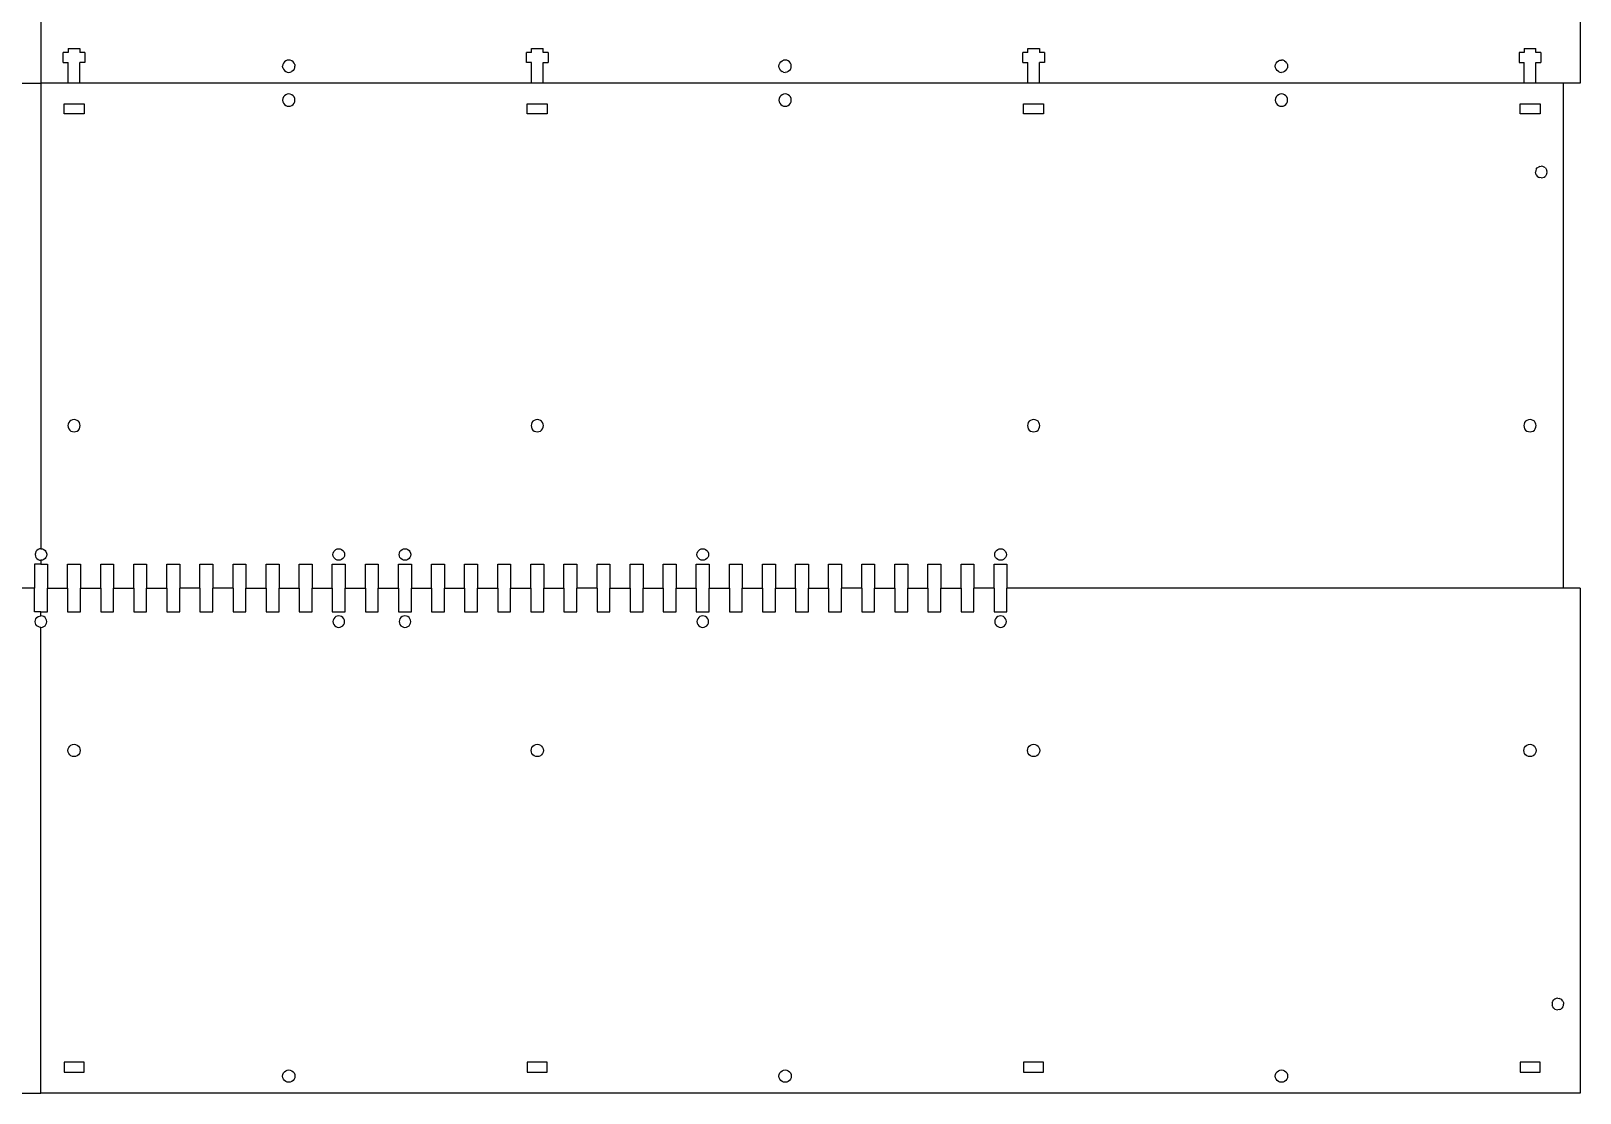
# Model space of a CAD drawing. Extents: x -559 to 246, y -225 to 406.
# Drawn here: x -156.9 to 245.6, y -224.5 to 51.4 of the extents above; entities that cross this region are included whole.
import ezdxf

# ---------------------------------------------------------------- set-up
doc = ezdxf.new("R2010")
doc.units = 0
doc.header["$MEASUREMENT"] = 0
doc.layers.get('0').update_dxf_attribs({"linetype": 'CONTINUOUS'})

msp = doc.modelspace()

# ---------------------------------------------------------------- linework, layer by layer
for p, q in [((-154.35, 129.96), (-154.35, 37.86)), ((245.65, 129.96), (245.65, 37.86)), ((-147.25, 45.86), (-148.55, 45.86)), ((-148.55, 43.26), (-148.55, 45.86)), ((-147.25, 46.86), (-144.25, 46.86)), ((-147.25, 46.86), (-147.25, 45.86)), ((-144.25, 46.86), (-144.25, 45.86)), ((-142.95, 45.86), (-144.25, 45.86)), ((-142.95, 45.86), (-142.95, 43.26)), ((-26.85, 45.86), (-28.15, 45.86)), ((-28.15, 43.26), (-28.15, 45.86)), ((-26.85, 46.86), (-23.85, 46.86)), ((-26.85, 45.86), (-26.85, 46.86)), ((-23.85, 45.86), (-23.85, 46.86)), ((-22.55, 45.86), (-23.85, 45.86)), ((-22.55, 45.86), (-22.55, 43.26)), ((102.15, 45.86), (100.85, 45.86)), ((100.85, 43.26), (100.85, 45.86)), ((102.15, 46.86), (105.15, 46.86)), ((102.15, 45.86), (102.15, 46.86)), ((105.15, 46.86), (105.15, 45.86)), ((106.45, 45.86), (105.15, 45.86)), ((106.45, 45.86), (106.45, 43.26)), ((231.15, 45.86), (229.85, 45.86)), ((229.85, 45.86), (229.85, 43.26)), ((231.15, 46.86), (234.15, 46.86)), ((231.15, 46.86), (231.15, 45.86)), ((234.15, 45.86), (234.15, 46.86)), ((235.45, 45.86), (234.15, 45.86)), ((235.45, 45.86), (235.45, 43.26)), ((-148.55, 43.26), (-147.25, 43.26)), ((-147.25, 37.86), (-147.25, 43.26)), ((-144.25, 37.86), (-144.25, 43.26)), ((-142.95, 43.26), (-144.25, 43.26)), ((-91.5, 42.67), (-91.55, 42.26)), ((-91.5, 41.84), (-91.55, 42.26)), ((-91.34, 43.06), (-91.5, 42.67)), ((-91.5, 41.84), (-91.34, 41.46)), ((-91.09, 43.39), (-91.34, 43.06)), ((-91.34, 41.46), (-91.09, 41.13)), ((-90.75, 43.64), (-91.09, 43.39)), ((-91.09, 41.13), (-90.75, 40.87)), ((-90.37, 43.8), (-90.75, 43.64)), ((-90.75, 40.87), (-90.37, 40.71)), ((-89.95, 43.86), (-90.37, 43.8)), ((-90.37, 40.71), (-89.95, 40.66)), ((-89.54, 43.8), (-89.95, 43.86)), ((-89.95, 40.66), (-89.54, 40.71)), ((-89.15, 43.64), (-89.54, 43.8)), ((-89.54, 40.71), (-89.15, 40.87)), ((-88.82, 43.39), (-89.15, 43.64)), ((-88.82, 41.13), (-89.15, 40.87)), ((-88.57, 43.06), (-88.82, 43.39)), ((-88.57, 41.46), (-88.82, 41.13)), ((-88.41, 42.67), (-88.57, 43.06)), ((-88.57, 41.46), (-88.41, 41.84)), ((-88.41, 42.67), (-88.35, 42.26)), ((-88.41, 41.84), (-88.35, 42.26)), ((-26.85, 43.26), (-28.15, 43.26)), ((-26.85, 37.86), (-26.85, 43.26)), ((-23.85, 37.86), (-23.85, 43.26)), ((-23.85, 43.26), (-22.55, 43.26)), ((37.45, 42.26), (37.5, 42.67)), ((37.5, 41.84), (37.45, 42.26)), ((37.5, 42.67), (37.66, 43.06)), ((37.66, 41.46), (37.5, 41.84)), ((37.66, 43.06), (37.91, 43.39)), ((37.91, 41.13), (37.66, 41.46)), ((37.91, 43.39), (38.25, 43.64)), ((37.91, 41.13), (38.25, 40.87)), ((38.25, 43.64), (38.63, 43.8)), ((38.63, 40.71), (38.25, 40.87)), ((39.05, 43.86), (38.63, 43.8)), ((38.63, 40.71), (39.05, 40.66)), ((39.46, 43.8), (39.05, 43.86)), ((39.46, 40.71), (39.05, 40.66)), ((39.85, 43.64), (39.46, 43.8)), ((39.85, 40.87), (39.46, 40.71)), ((40.18, 43.39), (39.85, 43.64)), ((40.18, 41.13), (39.85, 40.87)), ((40.43, 43.06), (40.18, 43.39)), ((40.43, 41.46), (40.18, 41.13)), ((40.59, 42.67), (40.43, 43.06)), ((40.43, 41.46), (40.59, 41.84)), ((40.65, 42.26), (40.59, 42.67)), ((40.59, 41.84), (40.65, 42.26)), ((100.85, 43.26), (102.15, 43.26)), ((102.15, 37.86), (102.15, 43.26)), ((105.15, 37.86), (105.15, 43.26)), ((106.45, 43.26), (105.15, 43.26)), ((166.45, 42.26), (166.5, 42.67)), ((166.5, 41.84), (166.45, 42.26)), ((166.5, 42.67), (166.66, 43.06)), ((166.66, 41.46), (166.5, 41.84)), ((166.66, 43.06), (166.91, 43.39)), ((166.91, 41.13), (166.66, 41.46)), ((166.91, 43.39), (167.25, 43.64)), ((167.25, 40.87), (166.91, 41.13)), ((167.25, 43.64), (167.63, 43.8)), ((167.25, 40.87), (167.63, 40.71)), ((167.63, 43.8), (168.05, 43.86)), ((167.63, 40.71), (168.05, 40.66)), ((168.46, 43.8), (168.05, 43.86)), ((168.46, 40.71), (168.05, 40.66)), ((168.85, 43.64), (168.46, 43.8)), ((168.85, 40.87), (168.46, 40.71)), ((168.85, 43.64), (169.18, 43.39)), ((169.18, 41.13), (168.85, 40.87)), ((169.43, 43.06), (169.18, 43.39)), ((169.18, 41.13), (169.43, 41.46)), ((169.43, 43.06), (169.59, 42.67)), ((169.43, 41.46), (169.59, 41.84)), ((169.59, 42.67), (169.65, 42.26)), ((169.65, 42.26), (169.59, 41.84)), ((229.85, 43.26), (231.15, 43.26)), ((231.15, 37.86), (231.15, 43.26)), ((234.15, 37.86), (234.15, 43.26)), ((234.15, 43.26), (235.45, 43.26)), ((-161.45, 37.86), (-154.35, 37.86)), ((-154.35, 37.86), (-154.35, -83.12)), ((-147.25, 37.86), (-154.35, 37.86)), ((-144.25, 37.86), (-147.25, 37.86)), ((-26.85, 37.86), (-144.25, 37.86)), ((-23.85, 37.86), (-26.85, 37.86)), ((102.15, 37.86), (-23.85, 37.86)), ((105.15, 37.86), (102.15, 37.86)), ((231.15, 37.86), (105.15, 37.86)), ((234.15, 37.86), (231.15, 37.86)), ((241.35, 37.86), (234.15, 37.86)), ((245.65, 37.86), (241.35, 37.86)), ((241.35, -93.34), (241.35, 37.86)), ((-148.35, 29.86), (-148.35, 32.46)), ((-148.35, 32.46), (-143.15, 32.46)), ((-143.15, 32.46), (-143.15, 29.86)), ((-91.5, 33.87), (-91.55, 33.46)), ((-91.55, 33.46), (-91.5, 33.04)), ((-91.34, 34.26), (-91.5, 33.87)), ((-91.5, 33.04), (-91.34, 32.66)), ((-91.08, 34.59), (-91.34, 34.26)), ((-91.34, 32.66), (-91.08, 32.33)), ((-90.75, 34.84), (-91.08, 34.59)), ((-91.08, 32.33), (-90.75, 32.07)), ((-90.37, 35), (-90.75, 34.84)), ((-89.95, 35.06), (-90.37, 35)), ((-89.54, 35), (-89.95, 35.06)), ((-89.15, 34.84), (-89.54, 35)), ((-88.82, 34.59), (-89.15, 34.84)), ((-89.15, 32.07), (-88.82, 32.33)), ((-88.57, 34.26), (-88.82, 34.59)), ((-88.82, 32.33), (-88.57, 32.66)), ((-88.41, 33.87), (-88.57, 34.26)), ((-88.57, 32.66), (-88.41, 33.04)), ((-88.35, 33.46), (-88.41, 33.87)), ((-88.41, 33.04), (-88.35, 33.46)), ((-27.95, 29.86), (-27.95, 32.46)), ((-27.95, 32.46), (-22.75, 32.46)), ((-22.75, 32.46), (-22.75, 29.86)), ((37.5, 33.87), (37.45, 33.46)), ((37.45, 33.46), (37.5, 33.04)), ((37.66, 34.26), (37.5, 33.87)), ((37.5, 33.04), (37.66, 32.66)), ((37.92, 34.59), (37.66, 34.26)), ((37.66, 32.66), (37.92, 32.33)), ((38.25, 34.84), (37.92, 34.59)), ((37.92, 32.33), (38.25, 32.07)), ((38.63, 35), (38.25, 34.84)), ((39.05, 35.06), (38.63, 35)), ((39.46, 35), (39.05, 35.06)), ((39.85, 34.84), (39.46, 35)), ((40.18, 34.59), (39.85, 34.84)), ((39.85, 32.07), (40.18, 32.33)), ((40.43, 34.26), (40.18, 34.59)), ((40.18, 32.33), (40.43, 32.66)), ((40.59, 33.87), (40.43, 34.26)), ((40.43, 32.66), (40.59, 33.04)), ((40.65, 33.46), (40.59, 33.87)), ((40.59, 33.04), (40.65, 33.46)), ((101.05, 29.86), (101.05, 32.46)), ((101.05, 32.46), (106.25, 32.46)), ((106.25, 32.46), (106.25, 29.86)), ((166.5, 33.87), (166.45, 33.46)), ((166.45, 33.46), (166.5, 33.04)), ((166.66, 34.26), (166.5, 33.87)), ((166.5, 33.04), (166.66, 32.66)), ((166.92, 34.59), (166.66, 34.26)), ((166.66, 32.66), (166.92, 32.33)), ((167.25, 34.84), (166.92, 34.59)), ((166.92, 32.33), (167.25, 32.07)), ((167.63, 35), (167.25, 34.84)), ((168.05, 35.06), (167.63, 35)), ((168.46, 35), (168.05, 35.06)), ((168.85, 34.84), (168.46, 35)), ((169.18, 34.59), (168.85, 34.84)), ((168.85, 32.07), (169.18, 32.33)), ((169.43, 34.26), (169.18, 34.59)), ((169.18, 32.33), (169.43, 32.66)), ((169.59, 33.87), (169.43, 34.26)), ((169.43, 32.66), (169.59, 33.04)), ((169.65, 33.46), (169.59, 33.87)), ((169.59, 33.04), (169.65, 33.46)), ((230.05, 29.86), (230.05, 32.46)), ((230.05, 32.46), (235.25, 32.46)), ((235.25, 32.46), (235.25, 29.86)), ((-143.15, 29.86), (-148.35, 29.86)), ((-90.75, 32.07), (-90.37, 31.91)), ((-90.37, 31.91), (-89.95, 31.86)), ((-89.95, 31.86), (-89.54, 31.91)), ((-89.54, 31.91), (-89.15, 32.07)), ((-22.75, 29.86), (-27.95, 29.86)), ((38.25, 32.07), (38.63, 31.91)), ((38.63, 31.91), (39.05, 31.86)), ((39.05, 31.86), (39.46, 31.91)), ((39.46, 31.91), (39.85, 32.07)), ((106.25, 29.86), (101.05, 29.86)), ((167.25, 32.07), (167.63, 31.91)), ((167.63, 31.91), (168.05, 31.86)), ((168.05, 31.86), (168.46, 31.91)), ((168.46, 31.91), (168.85, 32.07)), ((235.25, 29.86), (230.05, 29.86)), ((235.19, 16.2), (234.83, 16.05)), ((235.19, 16.2), (235.58, 16.25)), ((235.97, 16.2), (235.58, 16.25)), ((236.33, 16.05), (235.97, 16.2)), ((234.13, 15.14), (234.08, 14.75)), ((234.13, 14.36), (234.08, 14.75)), ((234.28, 15.5), (234.13, 15.14)), ((234.28, 14), (234.13, 14.36)), ((234.28, 15.5), (234.52, 15.81)), ((234.28, 14), (234.52, 13.69)), ((234.52, 15.81), (234.83, 16.05)), ((234.52, 13.69), (234.83, 13.45)), ((234.83, 13.45), (235.19, 13.3)), ((235.58, 13.25), (235.19, 13.3)), ((235.58, 13.25), (235.97, 13.3)), ((235.97, 13.3), (236.33, 13.45)), ((236.64, 15.81), (236.33, 16.05)), ((236.33, 13.45), (236.64, 13.69)), ((236.64, 15.81), (236.88, 15.5)), ((236.88, 14), (236.64, 13.69)), ((236.88, 15.5), (237.03, 15.14)), ((237.03, 14.36), (236.88, 14)), ((237.08, 14.75), (237.03, 15.14)), ((237.03, 14.36), (237.08, 14.75)), ((-147.3, -50.73), (-147.35, -51.14)), ((-147.35, -51.14), (-147.3, -51.56)), ((-147.14, -50.34), (-147.3, -50.73)), ((-147.3, -51.56), (-147.14, -51.94)), ((-146.88, -50.01), (-147.14, -50.34)), ((-147.14, -51.94), (-146.88, -52.27)), ((-146.55, -49.76), (-146.88, -50.01)), ((-146.88, -52.27), (-146.55, -52.53)), ((-146.17, -49.6), (-146.55, -49.76)), ((-145.75, -49.54), (-146.17, -49.6)), ((-145.34, -49.6), (-145.75, -49.54)), ((-144.95, -49.76), (-145.34, -49.6)), ((-144.62, -50.01), (-144.95, -49.76)), ((-144.95, -52.53), (-144.62, -52.27)), ((-144.37, -50.34), (-144.62, -50.01)), ((-144.62, -52.27), (-144.37, -51.94)), ((-144.21, -50.73), (-144.37, -50.34)), ((-144.37, -51.94), (-144.21, -51.56)), ((-144.15, -51.14), (-144.21, -50.73)), ((-144.21, -51.56), (-144.15, -51.14)), ((-26.9, -50.73), (-26.95, -51.14)), ((-26.95, -51.14), (-26.9, -51.56)), ((-26.74, -50.34), (-26.9, -50.73)), ((-26.9, -51.56), (-26.74, -51.94)), ((-26.48, -50.01), (-26.74, -50.34)), ((-26.74, -51.94), (-26.48, -52.27)), ((-26.15, -49.76), (-26.48, -50.01)), ((-26.48, -52.27), (-26.15, -52.53)), ((-25.77, -49.6), (-26.15, -49.76)), ((-25.35, -49.54), (-25.77, -49.6)), ((-24.94, -49.6), (-25.35, -49.54)), ((-24.55, -49.76), (-24.94, -49.6)), ((-24.22, -50.01), (-24.55, -49.76)), ((-24.55, -52.53), (-24.22, -52.27)), ((-23.97, -50.34), (-24.22, -50.01)), ((-24.22, -52.27), (-23.97, -51.94)), ((-23.81, -50.73), (-23.97, -50.34)), ((-23.97, -51.94), (-23.81, -51.56)), ((-23.75, -51.14), (-23.81, -50.73)), ((-23.81, -51.56), (-23.75, -51.14)), ((102.1, -50.73), (102.05, -51.14)), ((102.05, -51.14), (102.1, -51.56)), ((102.26, -50.34), (102.1, -50.73)), ((102.1, -51.56), (102.26, -51.94)), ((102.52, -50.01), (102.26, -50.34)), ((102.26, -51.94), (102.52, -52.27)), ((102.85, -49.76), (102.52, -50.01)), ((102.52, -52.27), (102.85, -52.53)), ((103.23, -49.6), (102.85, -49.76)), ((103.65, -49.54), (103.23, -49.6)), ((104.06, -49.6), (103.65, -49.54)), ((104.45, -49.76), (104.06, -49.6)), ((104.78, -50.01), (104.45, -49.76)), ((104.45, -52.53), (104.78, -52.27)), ((105.03, -50.34), (104.78, -50.01)), ((104.78, -52.27), (105.03, -51.94)), ((105.19, -50.73), (105.03, -50.34)), ((105.03, -51.94), (105.19, -51.56)), ((105.25, -51.14), (105.19, -50.73)), ((105.19, -51.56), (105.25, -51.14)), ((231.1, -50.73), (231.05, -51.14)), ((231.05, -51.14), (231.1, -51.56)), ((231.26, -50.34), (231.1, -50.73)), ((231.1, -51.56), (231.26, -51.94)), ((231.52, -50.01), (231.26, -50.34)), ((231.26, -51.94), (231.52, -52.27)), ((231.85, -49.76), (231.52, -50.01)), ((231.52, -52.27), (231.85, -52.53)), ((232.23, -49.6), (231.85, -49.76)), ((232.65, -49.54), (232.23, -49.6)), ((233.06, -49.6), (232.65, -49.54)), ((233.45, -49.76), (233.06, -49.6)), ((233.78, -50.01), (233.45, -49.76)), ((233.45, -52.53), (233.78, -52.27)), ((234.03, -50.34), (233.78, -50.01)), ((233.78, -52.27), (234.03, -51.94)), ((234.19, -50.73), (234.03, -50.34)), ((234.03, -51.94), (234.19, -51.56)), ((234.25, -51.14), (234.19, -50.73)), ((234.19, -51.56), (234.25, -51.14)), ((-146.55, -52.53), (-146.17, -52.69)), ((-146.17, -52.69), (-145.75, -52.74)), ((-145.75, -52.74), (-145.34, -52.69)), ((-145.34, -52.69), (-144.95, -52.53)), ((-26.15, -52.53), (-25.77, -52.69)), ((-25.77, -52.69), (-25.35, -52.74)), ((-25.35, -52.74), (-24.94, -52.69)), ((-24.94, -52.69), (-24.55, -52.53)), ((102.85, -52.53), (103.23, -52.69)), ((103.23, -52.69), (103.65, -52.74)), ((103.65, -52.74), (104.06, -52.69)), ((104.06, -52.69), (104.45, -52.53)), ((231.85, -52.53), (232.23, -52.69)), ((232.23, -52.69), (232.65, -52.74)), ((232.65, -52.74), (233.06, -52.69)), ((233.06, -52.69), (233.45, -52.53)), ((-155.8, -84.24), (-155.85, -84.55)), ((-155.65, -83.87), (-155.8, -84.24)), ((-155.41, -83.56), (-155.65, -83.87)), ((-155.1, -83.33), (-155.41, -83.56)), ((-154.74, -83.18), (-155.1, -83.33)), ((-154.35, -83.12), (-154.74, -83.18)), ((-154.35, -83.12), (-153.97, -83.18)), ((-153.97, -83.18), (-153.6, -83.33)), ((-153.6, -83.33), (-153.29, -83.56)), ((-153.29, -83.56), (-153.05, -83.87)), ((-153.05, -83.87), (-152.9, -84.24)), ((-152.9, -84.24), (-152.85, -84.55)), ((-78.45, -84.62), (-78.4, -84.24)), ((-78.4, -84.24), (-78.25, -83.87)), ((-78.25, -83.87), (-78.01, -83.56)), ((-78.01, -83.56), (-77.7, -83.33)), ((-77.7, -83.33), (-77.34, -83.18)), ((-77.34, -83.18), (-76.95, -83.12)), ((-76.95, -83.12), (-76.57, -83.18)), ((-76.57, -83.18), (-76.2, -83.33)), ((-76.2, -83.33), (-75.89, -83.56)), ((-75.89, -83.56), (-75.65, -83.87)), ((-75.65, -83.87), (-75.5, -84.24)), ((-75.5, -84.24), (-75.45, -84.62)), ((-61.25, -84.62), (-61.2, -84.24)), ((-61.2, -84.24), (-61.05, -83.87)), ((-61.05, -83.87), (-60.81, -83.56)), ((-60.81, -83.56), (-60.5, -83.33)), ((-60.5, -83.33), (-60.14, -83.18)), ((-60.14, -83.18), (-59.75, -83.12)), ((-59.75, -83.12), (-59.37, -83.18)), ((-59.37, -83.18), (-59, -83.33)), ((-59, -83.33), (-58.69, -83.56)), ((-58.69, -83.56), (-58.45, -83.87)), ((-58.45, -83.87), (-58.3, -84.24)), ((-58.3, -84.24), (-58.25, -84.55)), ((16.15, -84.62), (16.2, -84.24)), ((16.2, -84.24), (16.35, -83.87)), ((16.35, -83.87), (16.59, -83.56)), ((16.59, -83.56), (16.9, -83.33)), ((16.9, -83.33), (17.26, -83.18)), ((17.26, -83.18), (17.65, -83.12)), ((17.65, -83.12), (18.03, -83.18)), ((18.03, -83.18), (18.4, -83.33)), ((18.4, -83.33), (18.71, -83.56)), ((18.71, -83.56), (18.95, -83.87)), ((18.95, -83.87), (19.1, -84.24)), ((19.1, -84.24), (19.15, -84.55)), ((93.55, -84.62), (93.6, -84.24)), ((93.6, -84.24), (93.75, -83.87)), ((93.75, -83.87), (93.99, -83.56)), ((93.99, -83.56), (94.3, -83.33)), ((94.3, -83.33), (94.66, -83.18)), ((94.66, -83.18), (95.05, -83.12)), ((95.05, -83.12), (95.43, -83.18)), ((95.43, -83.18), (95.8, -83.33)), ((95.8, -83.33), (96.11, -83.56)), ((96.11, -83.56), (96.35, -83.87)), ((96.35, -83.87), (96.5, -84.24)), ((96.5, -84.24), (96.55, -84.62)), ((-154.35, -87.15), (-156.03, -87.15)), ((-156.03, -87.15), (-156.03, -93.34)), ((-155.85, -84.55), (-155.85, -84.62)), ((-155.85, -84.62), (-155.8, -85.01)), ((-155.8, -85.01), (-155.65, -85.37)), ((-155.65, -85.37), (-155.41, -85.69)), ((-155.41, -85.69), (-155.1, -85.92)), ((-155.1, -85.92), (-154.74, -86.07)), ((-154.74, -86.07), (-154.35, -86.12)), ((-153.97, -86.07), (-154.35, -86.12)), ((-154.35, -86.12), (-154.35, -87.15)), ((-154.35, -87.15), (-152.68, -87.15)), ((-153.6, -85.92), (-153.97, -86.07)), ((-153.29, -85.69), (-153.6, -85.92)), ((-153.05, -85.37), (-153.29, -85.69)), ((-152.9, -85.01), (-153.05, -85.37)), ((-152.85, -84.62), (-152.9, -85.01)), ((-152.85, -84.55), (-152.85, -84.62)), ((-152.68, -87.15), (-152.68, -93.34)), ((-147.43, -93.34), (-147.43, -87.15)), ((-147.43, -87.15), (-144.08, -87.15)), ((-144.08, -87.15), (-144.08, -93.34)), ((-138.83, -93.34), (-138.83, -87.15)), ((-138.83, -87.15), (-135.48, -87.15)), ((-135.48, -87.15), (-135.48, -93.34)), ((-130.23, -93.34), (-130.23, -87.15)), ((-130.23, -87.15), (-126.88, -87.15)), ((-126.88, -87.15), (-126.88, -93.34)), ((-121.63, -93.34), (-121.63, -87.15)), ((-121.63, -87.15), (-118.28, -87.15)), ((-118.28, -87.15), (-118.28, -93.34)), ((-113.03, -93.34), (-113.03, -87.15)), ((-113.03, -87.15), (-109.68, -87.15)), ((-109.68, -87.15), (-109.68, -93.34)), ((-104.43, -93.34), (-104.43, -87.15)), ((-104.43, -87.15), (-101.08, -87.15)), ((-101.08, -87.15), (-101.08, -93.34)), ((-95.83, -93.34), (-95.83, -87.15)), ((-95.83, -87.15), (-92.48, -87.15)), ((-92.48, -87.15), (-92.48, -93.34)), ((-87.23, -93.34), (-87.23, -87.15)), ((-87.23, -87.15), (-83.88, -87.15)), ((-83.88, -87.15), (-83.88, -93.34)), ((-78.63, -93.34), (-78.63, -87.15)), ((-78.63, -87.15), (-75.28, -87.15)), ((-78.4, -85.01), (-78.45, -84.62)), ((-78.25, -85.37), (-78.4, -85.01)), ((-78.01, -85.69), (-78.25, -85.37)), ((-77.7, -85.92), (-78.01, -85.69)), ((-77.34, -86.07), (-77.7, -85.92)), ((-76.95, -86.12), (-77.34, -86.07)), ((-76.57, -86.07), (-76.95, -86.12)), ((-76.2, -85.92), (-76.57, -86.07)), ((-75.89, -85.69), (-76.2, -85.92)), ((-75.65, -85.37), (-75.89, -85.69)), ((-75.5, -85.01), (-75.65, -85.37)), ((-75.45, -84.62), (-75.5, -85.01)), ((-75.28, -87.15), (-75.28, -93.34)), ((-70.03, -93.34), (-70.03, -87.15)), ((-70.03, -87.15), (-66.68, -87.15)), ((-66.68, -87.15), (-66.68, -93.34)), ((-61.43, -93.34), (-61.43, -87.15)), ((-61.43, -87.15), (-58.08, -87.15)), ((-61.2, -85.01), (-61.25, -84.62)), ((-61.05, -85.37), (-61.2, -85.01)), ((-60.81, -85.69), (-61.05, -85.37)), ((-60.5, -85.92), (-60.81, -85.69)), ((-60.14, -86.07), (-60.5, -85.92)), ((-59.75, -86.12), (-60.14, -86.07)), ((-59.37, -86.07), (-59.75, -86.12)), ((-59, -85.92), (-59.37, -86.07)), ((-58.69, -85.69), (-59, -85.92)), ((-58.45, -85.37), (-58.69, -85.69)), ((-58.3, -85.01), (-58.45, -85.37)), ((-58.25, -84.62), (-58.3, -85.01)), ((-58.25, -84.55), (-58.25, -84.62)), ((-58.08, -87.15), (-58.08, -93.34)), ((-52.83, -93.34), (-52.83, -87.15)), ((-52.83, -87.15), (-49.48, -87.15)), ((-49.48, -87.15), (-49.48, -93.34)), ((-44.23, -93.34), (-44.23, -87.15)), ((-44.23, -87.15), (-40.88, -87.15)), ((-40.88, -87.15), (-40.88, -93.34)), ((-35.63, -93.34), (-35.63, -87.15)), ((-35.63, -87.15), (-32.28, -87.15)), ((-32.28, -87.15), (-32.28, -93.34)), ((-27.03, -93.34), (-27.03, -87.15)), ((-27.03, -87.15), (-23.68, -87.15)), ((-23.68, -87.15), (-23.68, -93.34)), ((-18.43, -93.34), (-18.43, -87.15)), ((-18.43, -87.15), (-15.08, -87.15)), ((-15.08, -87.15), (-15.08, -93.34)), ((-9.83, -93.34), (-9.83, -87.15)), ((-9.83, -87.15), (-6.48, -87.15)), ((-6.48, -87.15), (-6.48, -93.34)), ((-1.23, -93.34), (-1.23, -87.15)), ((-1.23, -87.15), (2.12, -87.15)), ((2.12, -87.15), (2.12, -93.34)), ((7.37, -93.34), (7.37, -87.15)), ((7.37, -87.15), (10.72, -87.15)), ((10.72, -87.15), (10.72, -93.34)), ((15.97, -93.34), (15.97, -87.15)), ((15.97, -87.15), (19.32, -87.15)), ((16.2, -85.01), (16.15, -84.62)), ((16.35, -85.37), (16.2, -85.01)), ((16.59, -85.69), (16.35, -85.37)), ((16.9, -85.92), (16.59, -85.69)), ((17.26, -86.07), (16.9, -85.92)), ((17.65, -86.12), (17.26, -86.07)), ((18.03, -86.07), (17.65, -86.12)), ((18.4, -85.92), (18.03, -86.07)), ((18.71, -85.69), (18.4, -85.92)), ((18.95, -85.37), (18.71, -85.69)), ((19.1, -85.01), (18.95, -85.37)), ((19.15, -84.62), (19.1, -85.01)), ((19.15, -84.55), (19.15, -84.62)), ((19.32, -87.15), (19.32, -93.34)), ((24.57, -93.34), (24.57, -87.15)), ((24.57, -87.15), (27.92, -87.15)), ((27.92, -87.15), (27.92, -93.34)), ((33.17, -93.34), (33.17, -87.15)), ((33.17, -87.15), (36.52, -87.15)), ((36.52, -87.15), (36.52, -93.34)), ((41.77, -93.34), (41.77, -87.15)), ((41.77, -87.15), (45.12, -87.15)), ((45.12, -87.15), (45.12, -93.34)), ((50.37, -93.34), (50.37, -87.15)), ((50.37, -87.15), (53.72, -87.15)), ((53.72, -87.15), (53.72, -93.34)), ((58.97, -93.34), (58.97, -87.15)), ((58.97, -87.15), (62.32, -87.15)), ((62.32, -87.15), (62.32, -93.34)), ((67.57, -93.34), (67.57, -87.15)), ((67.57, -87.15), (70.92, -87.15)), ((70.92, -87.15), (70.92, -93.34)), ((76.17, -93.34), (76.17, -87.15)), ((76.17, -87.15), (79.52, -87.15)), ((79.52, -87.15), (79.52, -93.34)), ((84.77, -93.34), (84.77, -87.15)), ((84.77, -87.15), (88.12, -87.15)), ((88.12, -87.15), (88.12, -93.34)), ((93.37, -93.34), (93.37, -87.15)), ((93.37, -87.15), (96.72, -87.15)), ((93.6, -85.01), (93.55, -84.62)), ((93.75, -85.37), (93.6, -85.01)), ((93.99, -85.69), (93.75, -85.37)), ((94.3, -85.92), (93.99, -85.69)), ((94.66, -86.07), (94.3, -85.92)), ((95.05, -86.12), (94.66, -86.07)), ((95.43, -86.07), (95.05, -86.12)), ((95.8, -85.92), (95.43, -86.07)), ((96.11, -85.69), (95.8, -85.92)), ((96.35, -85.37), (96.11, -85.69)), ((96.5, -85.01), (96.35, -85.37)), ((96.55, -84.62), (96.5, -85.01)), ((96.72, -87.15), (96.72, -93.34)), ((-156.03, -93.34), (-161.28, -93.34)), ((-156.03, -99.54), (-156.03, -93.34)), ((-152.68, -99.54), (-152.68, -93.34)), ((-152.68, -93.34), (-147.43, -93.34)), ((-147.43, -93.34), (-147.43, -99.54)), ((-144.08, -99.54), (-144.08, -93.34)), ((-144.08, -93.34), (-138.83, -93.34)), ((-138.83, -93.34), (-138.83, -99.54)), ((-135.48, -99.54), (-135.48, -93.34)), ((-135.48, -93.34), (-130.23, -93.34)), ((-130.23, -93.34), (-130.23, -99.54)), ((-126.88, -99.54), (-126.88, -93.34)), ((-126.88, -93.34), (-121.63, -93.34)), ((-121.63, -93.34), (-121.63, -99.54)), ((-118.28, -99.54), (-118.28, -93.34)), ((-113.03, -93.34), (-118.28, -93.34)), ((-113.03, -93.34), (-113.03, -99.54)), ((-109.68, -99.54), (-109.68, -93.34)), ((-104.43, -93.34), (-109.68, -93.34)), ((-104.43, -93.34), (-104.43, -99.54)), ((-101.08, -99.54), (-101.08, -93.34)), ((-101.08, -93.34), (-95.83, -93.34)), ((-95.83, -93.34), (-95.83, -99.54)), ((-92.48, -99.54), (-92.48, -93.34)), ((-92.48, -93.34), (-87.23, -93.34)), ((-87.23, -93.34), (-87.23, -99.54)), ((-83.88, -99.54), (-83.88, -93.34)), ((-83.88, -93.34), (-78.63, -93.34)), ((-78.63, -93.34), (-78.63, -99.54)), ((-75.28, -93.34), (-70.03, -93.34)), ((-75.28, -99.54), (-75.28, -93.34)), ((-70.03, -93.34), (-70.03, -99.54)), ((-66.68, -93.34), (-61.43, -93.34)), ((-66.68, -99.54), (-66.68, -93.34)), ((-61.43, -93.34), (-61.43, -99.54)), ((-58.08, -93.34), (-52.83, -93.34)), ((-58.08, -99.54), (-58.08, -93.34)), ((-52.83, -93.34), (-52.83, -99.54)), ((-49.48, -93.34), (-44.23, -93.34)), ((-49.48, -99.54), (-49.48, -93.34)), ((-44.23, -93.34), (-44.23, -99.54)), ((-40.88, -93.34), (-35.63, -93.34)), ((-40.88, -99.54), (-40.88, -93.34)), ((-35.63, -93.34), (-35.63, -99.54)), ((-32.28, -93.34), (-27.03, -93.34)), ((-32.28, -99.54), (-32.28, -93.34)), ((-27.03, -93.34), (-27.03, -99.54)), ((-23.68, -93.34), (-18.43, -93.34)), ((-23.68, -99.54), (-23.68, -93.34)), ((-18.43, -93.34), (-18.43, -99.54)), ((-9.83, -93.34), (-15.08, -93.34)), ((-15.08, -99.54), (-15.08, -93.34)), ((-9.83, -93.34), (-9.83, -99.54)), ((-6.48, -93.34), (-1.23, -93.34)), ((-6.48, -99.54), (-6.48, -93.34)), ((-1.23, -93.34), (-1.23, -99.54)), ((2.12, -93.34), (7.37, -93.34)), ((2.12, -99.54), (2.12, -93.34)), ((7.37, -93.34), (7.37, -99.54)), ((10.72, -93.34), (15.97, -93.34)), ((10.72, -99.54), (10.72, -93.34)), ((15.97, -93.34), (15.97, -99.54)), ((19.32, -93.34), (24.57, -93.34)), ((19.32, -99.54), (19.32, -93.34)), ((24.57, -93.34), (24.57, -99.54)), ((27.92, -93.34), (33.17, -93.34)), ((27.92, -99.54), (27.92, -93.34)), ((33.17, -93.34), (33.17, -99.54)), ((36.52, -93.34), (41.77, -93.34)), ((36.52, -99.54), (36.52, -93.34)), ((41.77, -93.34), (41.77, -99.54)), ((45.12, -93.34), (50.37, -93.34)), ((45.12, -99.54), (45.12, -93.34)), ((50.37, -93.34), (50.37, -99.54)), ((58.97, -93.34), (53.72, -93.34)), ((53.72, -99.54), (53.72, -93.34)), ((58.97, -93.34), (58.97, -99.54)), ((62.32, -93.34), (67.57, -93.34)), ((62.32, -99.54), (62.32, -93.34)), ((67.57, -93.34), (67.57, -99.54)), ((70.92, -93.34), (76.17, -93.34)), ((70.92, -99.54), (70.92, -93.34)), ((76.17, -93.34), (76.17, -99.54)), ((79.52, -93.34), (84.77, -93.34)), ((79.52, -99.54), (79.52, -93.34)), ((84.77, -93.34), (84.77, -99.54)), ((88.12, -99.54), (88.12, -93.34)), ((93.37, -93.34), (88.12, -93.34)), ((93.37, -93.34), (93.37, -99.54)), ((96.72, -99.54), (96.72, -93.34)), ((241.35, -93.34), (96.72, -93.34)), ((245.65, -93.34), (241.35, -93.34)), ((245.65, -93.34), (245.65, -224.54)), ((-154.35, -99.54), (-156.03, -99.54)), ((-155.1, -100.76), (-154.74, -100.61)), ((-154.74, -100.61), (-154.35, -100.56)), ((-154.35, -100.56), (-154.35, -99.54)), ((-154.35, -99.54), (-152.68, -99.54)), ((-153.97, -100.61), (-154.35, -100.56)), ((-153.6, -100.76), (-153.97, -100.61)), ((-147.43, -99.54), (-144.08, -99.54)), ((-138.83, -99.54), (-135.48, -99.54)), ((-130.23, -99.54), (-126.88, -99.54)), ((-121.63, -99.54), (-118.28, -99.54)), ((-113.03, -99.54), (-109.68, -99.54)), ((-104.43, -99.54), (-101.08, -99.54)), ((-95.83, -99.54), (-92.48, -99.54)), ((-87.23, -99.54), (-83.88, -99.54)), ((-78.63, -99.54), (-75.28, -99.54)), ((-77.34, -100.61), (-77.7, -100.76)), ((-76.95, -100.56), (-77.34, -100.61)), ((-76.57, -100.61), (-76.95, -100.56)), ((-76.2, -100.76), (-76.57, -100.61)), ((-70.03, -99.54), (-66.68, -99.54)), ((-61.43, -99.54), (-58.08, -99.54)), ((-60.14, -100.61), (-60.5, -100.76)), ((-59.75, -100.56), (-60.14, -100.61)), ((-59.37, -100.61), (-59.75, -100.56)), ((-59, -100.76), (-59.37, -100.61)), ((-52.83, -99.54), (-49.48, -99.54)), ((-44.23, -99.54), (-40.88, -99.54)), ((-35.63, -99.54), (-32.28, -99.54)), ((-27.03, -99.54), (-23.68, -99.54)), ((-18.43, -99.54), (-15.08, -99.54)), ((-9.83, -99.54), (-6.48, -99.54)), ((-1.23, -99.54), (2.12, -99.54)), ((7.37, -99.54), (10.72, -99.54)), ((15.97, -99.54), (19.32, -99.54)), ((17.26, -100.61), (16.9, -100.76)), ((17.65, -100.56), (17.26, -100.61)), ((18.03, -100.61), (17.65, -100.56)), ((18.4, -100.76), (18.03, -100.61)), ((24.57, -99.54), (27.92, -99.54)), ((33.17, -99.54), (36.52, -99.54)), ((41.77, -99.54), (45.12, -99.54)), ((50.37, -99.54), (53.72, -99.54)), ((58.97, -99.54), (62.32, -99.54)), ((67.57, -99.54), (70.92, -99.54)), ((76.17, -99.54), (79.52, -99.54)), ((84.77, -99.54), (88.12, -99.54)), ((93.37, -99.54), (96.72, -99.54)), ((94.66, -100.61), (94.3, -100.76)), ((95.05, -100.56), (94.66, -100.61)), ((95.43, -100.61), (95.05, -100.56)), ((95.8, -100.76), (95.43, -100.61)), ((-155.85, -102.06), (-155.8, -101.67)), ((-155.85, -102.14), (-155.85, -102.06)), ((-155.8, -102.45), (-155.85, -102.14)), ((-155.8, -101.67), (-155.65, -101.31)), ((-155.65, -102.81), (-155.8, -102.45)), ((-155.65, -101.31), (-155.41, -101)), ((-155.41, -103.12), (-155.65, -102.81)), ((-155.41, -101), (-155.1, -100.76)), ((-155.1, -103.36), (-155.41, -103.12)), ((-154.74, -103.51), (-155.1, -103.36)), ((-154.35, -103.56), (-154.74, -103.51)), ((-154.35, -103.56), (-153.97, -103.51)), ((-154.35, -224.54), (-154.35, -103.56)), ((-153.97, -103.51), (-153.6, -103.36)), ((-153.29, -101), (-153.6, -100.76)), ((-153.6, -103.36), (-153.29, -103.12)), ((-153.05, -101.31), (-153.29, -101)), ((-153.29, -103.12), (-153.05, -102.81)), ((-152.9, -101.67), (-153.05, -101.31)), ((-153.05, -102.81), (-152.9, -102.45)), ((-152.85, -102.06), (-152.9, -101.67)), ((-152.9, -102.45), (-152.85, -102.14)), ((-152.85, -102.14), (-152.85, -102.06)), ((-78.4, -101.67), (-78.45, -102.06)), ((-78.45, -102.06), (-78.4, -102.45)), ((-78.25, -101.31), (-78.4, -101.67)), ((-78.4, -102.45), (-78.25, -102.81)), ((-78.01, -101), (-78.25, -101.31)), ((-78.25, -102.81), (-78.01, -103.12)), ((-77.7, -100.76), (-78.01, -101)), ((-78.01, -103.12), (-77.7, -103.36)), ((-77.7, -103.36), (-77.34, -103.51)), ((-77.34, -103.51), (-76.95, -103.56)), ((-76.95, -103.56), (-76.57, -103.51)), ((-76.57, -103.51), (-76.2, -103.36)), ((-75.89, -101), (-76.2, -100.76)), ((-76.2, -103.36), (-75.89, -103.12)), ((-75.65, -101.31), (-75.89, -101)), ((-75.89, -103.12), (-75.65, -102.81)), ((-75.5, -101.67), (-75.65, -101.31)), ((-75.65, -102.81), (-75.5, -102.45)), ((-75.45, -102.06), (-75.5, -101.67)), ((-75.5, -102.45), (-75.45, -102.06)), ((-61.2, -101.67), (-61.25, -102.06)), ((-61.25, -102.06), (-61.2, -102.45)), ((-61.05, -101.31), (-61.2, -101.67)), ((-61.2, -102.45), (-61.05, -102.81)), ((-60.81, -101), (-61.05, -101.31)), ((-61.05, -102.81), (-60.81, -103.12)), ((-60.5, -100.76), (-60.81, -101)), ((-60.81, -103.12), (-60.5, -103.36)), ((-60.5, -103.36), (-60.14, -103.51)), ((-60.14, -103.51), (-59.75, -103.56)), ((-59.75, -103.56), (-59.37, -103.51)), ((-59.37, -103.51), (-59, -103.36)), ((-58.69, -101), (-59, -100.76)), ((-59, -103.36), (-58.69, -103.12)), ((-58.45, -101.31), (-58.69, -101)), ((-58.69, -103.12), (-58.45, -102.81)), ((-58.3, -101.67), (-58.45, -101.31)), ((-58.45, -102.81), (-58.3, -102.45)), ((-58.25, -102.06), (-58.3, -101.67)), ((-58.3, -102.45), (-58.25, -102.14)), ((-58.25, -102.14), (-58.25, -102.06)), ((16.2, -101.67), (16.15, -102.06)), ((16.15, -102.06), (16.2, -102.45)), ((16.35, -101.31), (16.2, -101.67)), ((16.2, -102.45), (16.35, -102.81)), ((16.59, -101), (16.35, -101.31)), ((16.35, -102.81), (16.59, -103.12)), ((16.9, -100.76), (16.59, -101)), ((16.59, -103.12), (16.9, -103.36)), ((16.9, -103.36), (17.26, -103.51)), ((17.26, -103.51), (17.65, -103.56)), ((17.65, -103.56), (18.03, -103.51)), ((18.03, -103.51), (18.4, -103.36)), ((18.71, -101), (18.4, -100.76)), ((18.4, -103.36), (18.71, -103.12)), ((18.95, -101.31), (18.71, -101)), ((18.71, -103.12), (18.95, -102.81)), ((19.1, -101.67), (18.95, -101.31)), ((18.95, -102.81), (19.1, -102.45)), ((19.15, -102.06), (19.1, -101.67)), ((19.1, -102.45), (19.15, -102.14)), ((19.15, -102.14), (19.15, -102.06)), ((93.6, -101.67), (93.55, -102.06)), ((93.55, -102.06), (93.6, -102.45)), ((93.75, -101.31), (93.6, -101.67)), ((93.6, -102.45), (93.75, -102.81)), ((93.99, -101), (93.75, -101.31)), ((93.75, -102.81), (93.99, -103.12)), ((94.3, -100.76), (93.99, -101)), ((93.99, -103.12), (94.3, -103.36)), ((94.3, -103.36), (94.66, -103.51)), ((94.66, -103.51), (95.05, -103.56)), ((95.05, -103.56), (95.43, -103.51)), ((95.43, -103.51), (95.8, -103.36)), ((96.11, -101), (95.8, -100.76)), ((95.8, -103.36), (96.11, -103.12)), ((96.35, -101.31), (96.11, -101)), ((96.11, -103.12), (96.35, -102.81)), ((96.5, -101.67), (96.35, -101.31)), ((96.35, -102.81), (96.5, -102.45)), ((96.55, -102.06), (96.5, -101.67)), ((96.5, -102.45), (96.55, -102.06)), ((-147.35, -135.54), (-147.3, -135.13)), ((-147.3, -135.96), (-147.35, -135.54)), ((-147.3, -135.13), (-147.14, -134.74)), ((-147.14, -136.34), (-147.3, -135.96)), ((-147.14, -134.74), (-146.88, -134.41)), ((-146.88, -136.67), (-147.14, -136.34)), ((-146.88, -134.41), (-146.55, -134.16)), ((-146.55, -136.93), (-146.88, -136.67)), ((-146.55, -134.16), (-146.17, -134)), ((-146.17, -134), (-145.75, -133.94)), ((-145.75, -133.94), (-145.34, -134)), ((-145.34, -134), (-144.95, -134.16)), ((-144.95, -134.16), (-144.62, -134.41)), ((-144.62, -136.67), (-144.95, -136.93)), ((-144.62, -134.41), (-144.37, -134.74)), ((-144.37, -136.34), (-144.62, -136.67)), ((-144.37, -134.74), (-144.21, -135.13)), ((-144.21, -135.96), (-144.37, -136.34)), ((-144.21, -135.13), (-144.15, -135.54)), ((-144.15, -135.54), (-144.21, -135.96)), ((-26.95, -135.54), (-26.9, -135.13)), ((-26.9, -135.96), (-26.95, -135.54)), ((-26.9, -135.13), (-26.74, -134.74)), ((-26.74, -136.34), (-26.9, -135.96)), ((-26.74, -134.74), (-26.48, -134.41)), ((-26.48, -136.67), (-26.74, -136.34)), ((-26.48, -134.41), (-26.15, -134.16)), ((-26.15, -136.93), (-26.48, -136.67)), ((-26.15, -134.16), (-25.77, -134)), ((-25.77, -134), (-25.35, -133.94)), ((-25.35, -133.94), (-24.94, -134)), ((-24.94, -134), (-24.55, -134.16)), ((-24.55, -134.16), (-24.22, -134.41)), ((-24.22, -136.67), (-24.55, -136.93)), ((-24.22, -134.41), (-23.97, -134.74)), ((-23.97, -136.34), (-24.22, -136.67)), ((-23.97, -134.74), (-23.81, -135.13)), ((-23.81, -135.96), (-23.97, -136.34)), ((-23.81, -135.13), (-23.75, -135.54)), ((-23.75, -135.54), (-23.81, -135.96)), ((102.05, -135.54), (102.1, -135.13)), ((102.1, -135.96), (102.05, -135.54)), ((102.1, -135.13), (102.26, -134.74)), ((102.26, -136.34), (102.1, -135.96)), ((102.26, -134.74), (102.52, -134.41)), ((102.52, -136.67), (102.26, -136.34)), ((102.52, -134.41), (102.85, -134.16)), ((102.85, -136.93), (102.52, -136.67)), ((102.85, -134.16), (103.23, -134)), ((103.23, -134), (103.65, -133.94)), ((103.65, -133.94), (104.06, -134)), ((104.06, -134), (104.45, -134.16)), ((104.45, -134.16), (104.78, -134.41)), ((104.78, -136.67), (104.45, -136.93)), ((104.78, -134.41), (105.03, -134.74)), ((105.03, -136.34), (104.78, -136.67)), ((105.03, -134.74), (105.19, -135.13)), ((105.19, -135.96), (105.03, -136.34)), ((105.19, -135.13), (105.25, -135.54)), ((105.25, -135.54), (105.19, -135.96)), ((231.05, -135.54), (231.1, -135.13)), ((231.1, -135.96), (231.05, -135.54)), ((231.1, -135.13), (231.26, -134.74)), ((231.26, -136.34), (231.1, -135.96)), ((231.26, -134.74), (231.52, -134.41)), ((231.52, -136.67), (231.26, -136.34)), ((231.52, -134.41), (231.85, -134.16)), ((231.85, -136.93), (231.52, -136.67)), ((231.85, -134.16), (232.23, -134)), ((232.23, -134), (232.65, -133.94)), ((232.65, -133.94), (233.06, -134)), ((233.06, -134), (233.45, -134.16)), ((233.45, -134.16), (233.78, -134.41)), ((233.78, -136.67), (233.45, -136.93)), ((233.78, -134.41), (234.03, -134.74)), ((234.03, -136.34), (233.78, -136.67)), ((234.03, -134.74), (234.19, -135.13)), ((234.19, -135.96), (234.03, -136.34)), ((234.19, -135.13), (234.25, -135.54)), ((234.25, -135.54), (234.19, -135.96)), ((-146.17, -137.09), (-146.55, -136.93)), ((-145.75, -137.14), (-146.17, -137.09)), ((-145.34, -137.09), (-145.75, -137.14)), ((-144.95, -136.93), (-145.34, -137.09)), ((-25.77, -137.09), (-26.15, -136.93)), ((-25.35, -137.14), (-25.77, -137.09)), ((-24.94, -137.09), (-25.35, -137.14)), ((-24.55, -136.93), (-24.94, -137.09)), ((103.23, -137.09), (102.85, -136.93)), ((103.65, -137.14), (103.23, -137.09)), ((104.06, -137.09), (103.65, -137.14)), ((104.45, -136.93), (104.06, -137.09)), ((232.23, -137.09), (231.85, -136.93)), ((232.65, -137.14), (232.23, -137.09)), ((233.06, -137.09), (232.65, -137.14)), ((233.45, -136.93), (233.06, -137.09)), ((238.42, -201.04), (238.37, -201.43)), ((238.42, -201.04), (238.57, -200.68)), ((238.57, -200.68), (238.81, -200.37)), ((239.12, -200.13), (238.81, -200.37)), ((239.48, -199.98), (239.12, -200.13)), ((239.87, -199.93), (239.48, -199.98)), ((239.87, -199.93), (240.26, -199.98)), ((240.62, -200.13), (240.26, -199.98)), ((240.93, -200.37), (240.62, -200.13)), ((241.17, -200.68), (240.93, -200.37)), ((241.17, -200.68), (241.32, -201.04)), ((241.32, -201.04), (241.37, -201.43)), ((238.37, -201.43), (238.42, -201.81)), ((238.57, -202.18), (238.42, -201.81)), ((238.81, -202.49), (238.57, -202.18)), ((238.81, -202.49), (239.12, -202.72)), ((239.12, -202.72), (239.48, -202.87)), ((239.48, -202.87), (239.87, -202.93)), ((240.26, -202.87), (239.87, -202.93)), ((240.26, -202.87), (240.62, -202.72)), ((240.93, -202.49), (240.62, -202.72)), ((241.17, -202.18), (240.93, -202.49)), ((241.17, -202.18), (241.32, -201.81)), ((241.32, -201.81), (241.37, -201.43)), ((-143.15, -216.54), (-148.35, -216.54)), ((-148.35, -216.54), (-148.35, -219.14)), ((-143.15, -219.14), (-143.15, -216.54)), ((-22.75, -216.54), (-27.95, -216.54)), ((-27.95, -216.54), (-27.95, -219.14)), ((-22.75, -219.14), (-22.75, -216.54)), ((106.25, -216.54), (101.05, -216.54)), ((101.05, -216.54), (101.05, -219.14)), ((106.25, -219.14), (106.25, -216.54)), ((235.25, -216.54), (230.05, -216.54)), ((230.05, -216.54), (230.05, -219.14)), ((235.25, -219.14), (235.25, -216.54)), ((-148.35, -219.14), (-143.15, -219.14)), ((-91.55, -220.14), (-91.5, -219.73)), ((-91.5, -220.56), (-91.55, -220.14)), ((-91.5, -219.73), (-91.34, -219.34)), ((-91.34, -220.94), (-91.5, -220.56)), ((-91.34, -219.34), (-91.08, -219.01)), ((-91.08, -221.27), (-91.34, -220.94)), ((-91.08, -219.01), (-90.75, -218.76)), ((-90.75, -221.53), (-91.08, -221.27)), ((-90.75, -218.76), (-90.37, -218.6)), ((-90.37, -218.6), (-89.95, -218.54)), ((-89.95, -218.54), (-89.54, -218.6)), ((-89.54, -218.6), (-89.15, -218.76)), ((-89.15, -218.76), (-88.82, -219.01)), ((-88.82, -221.27), (-89.15, -221.53)), ((-88.82, -219.01), (-88.57, -219.34)), ((-88.57, -220.94), (-88.82, -221.27)), ((-88.57, -219.34), (-88.41, -219.73)), ((-88.41, -220.56), (-88.57, -220.94)), ((-88.41, -219.73), (-88.35, -220.14)), ((-88.35, -220.14), (-88.41, -220.56)), ((-27.95, -219.14), (-22.75, -219.14)), ((37.45, -220.14), (37.5, -219.73)), ((37.5, -220.56), (37.45, -220.14)), ((37.5, -219.73), (37.66, -219.34)), ((37.66, -220.94), (37.5, -220.56)), ((37.66, -219.34), (37.92, -219.01)), ((37.92, -221.27), (37.66, -220.94)), ((37.92, -219.01), (38.25, -218.76)), ((38.25, -221.53), (37.92, -221.27)), ((38.25, -218.76), (38.63, -218.6)), ((38.63, -218.6), (39.05, -218.54)), ((39.05, -218.54), (39.46, -218.6)), ((39.46, -218.6), (39.85, -218.76)), ((39.85, -218.76), (40.18, -219.01)), ((40.18, -221.27), (39.85, -221.53)), ((40.18, -219.01), (40.43, -219.34)), ((40.43, -220.94), (40.18, -221.27)), ((40.43, -219.34), (40.59, -219.73)), ((40.59, -220.56), (40.43, -220.94)), ((40.59, -219.73), (40.65, -220.14)), ((40.65, -220.14), (40.59, -220.56)), ((101.05, -219.14), (106.25, -219.14)), ((166.45, -220.14), (166.5, -219.73)), ((166.5, -220.56), (166.45, -220.14)), ((166.5, -219.73), (166.66, -219.34)), ((166.66, -220.94), (166.5, -220.56)), ((166.66, -219.34), (166.92, -219.01)), ((166.92, -221.27), (166.66, -220.94)), ((166.92, -219.01), (167.25, -218.76)), ((167.25, -221.53), (166.92, -221.27)), ((167.25, -218.76), (167.63, -218.6)), ((167.63, -218.6), (168.05, -218.54)), ((168.05, -218.54), (168.46, -218.6)), ((168.46, -218.6), (168.85, -218.76)), ((168.85, -218.76), (169.18, -219.01)), ((169.18, -221.27), (168.85, -221.53)), ((169.18, -219.01), (169.43, -219.34)), ((169.43, -220.94), (169.18, -221.27)), ((169.43, -219.34), (169.59, -219.73)), ((169.59, -220.56), (169.43, -220.94)), ((169.59, -219.73), (169.65, -220.14)), ((169.65, -220.14), (169.59, -220.56)), ((230.05, -219.14), (235.25, -219.14)), ((-554.35, -224.54), (-154.35, -224.54)), ((245.65, -224.54), (-154.35, -224.54)), ((-90.37, -221.69), (-90.75, -221.53)), ((-89.95, -221.74), (-90.37, -221.69)), ((-89.54, -221.69), (-89.95, -221.74)), ((-89.15, -221.53), (-89.54, -221.69)), ((38.63, -221.69), (38.25, -221.53)), ((39.05, -221.74), (38.63, -221.69)), ((39.46, -221.69), (39.05, -221.74)), ((39.85, -221.53), (39.46, -221.69)), ((167.63, -221.69), (167.25, -221.53)), ((168.05, -221.74), (167.63, -221.69)), ((168.46, -221.69), (168.05, -221.74)), ((168.85, -221.53), (168.46, -221.69))]:
    msp.add_line(p, q)

doc.saveas('drawing.dxf')
